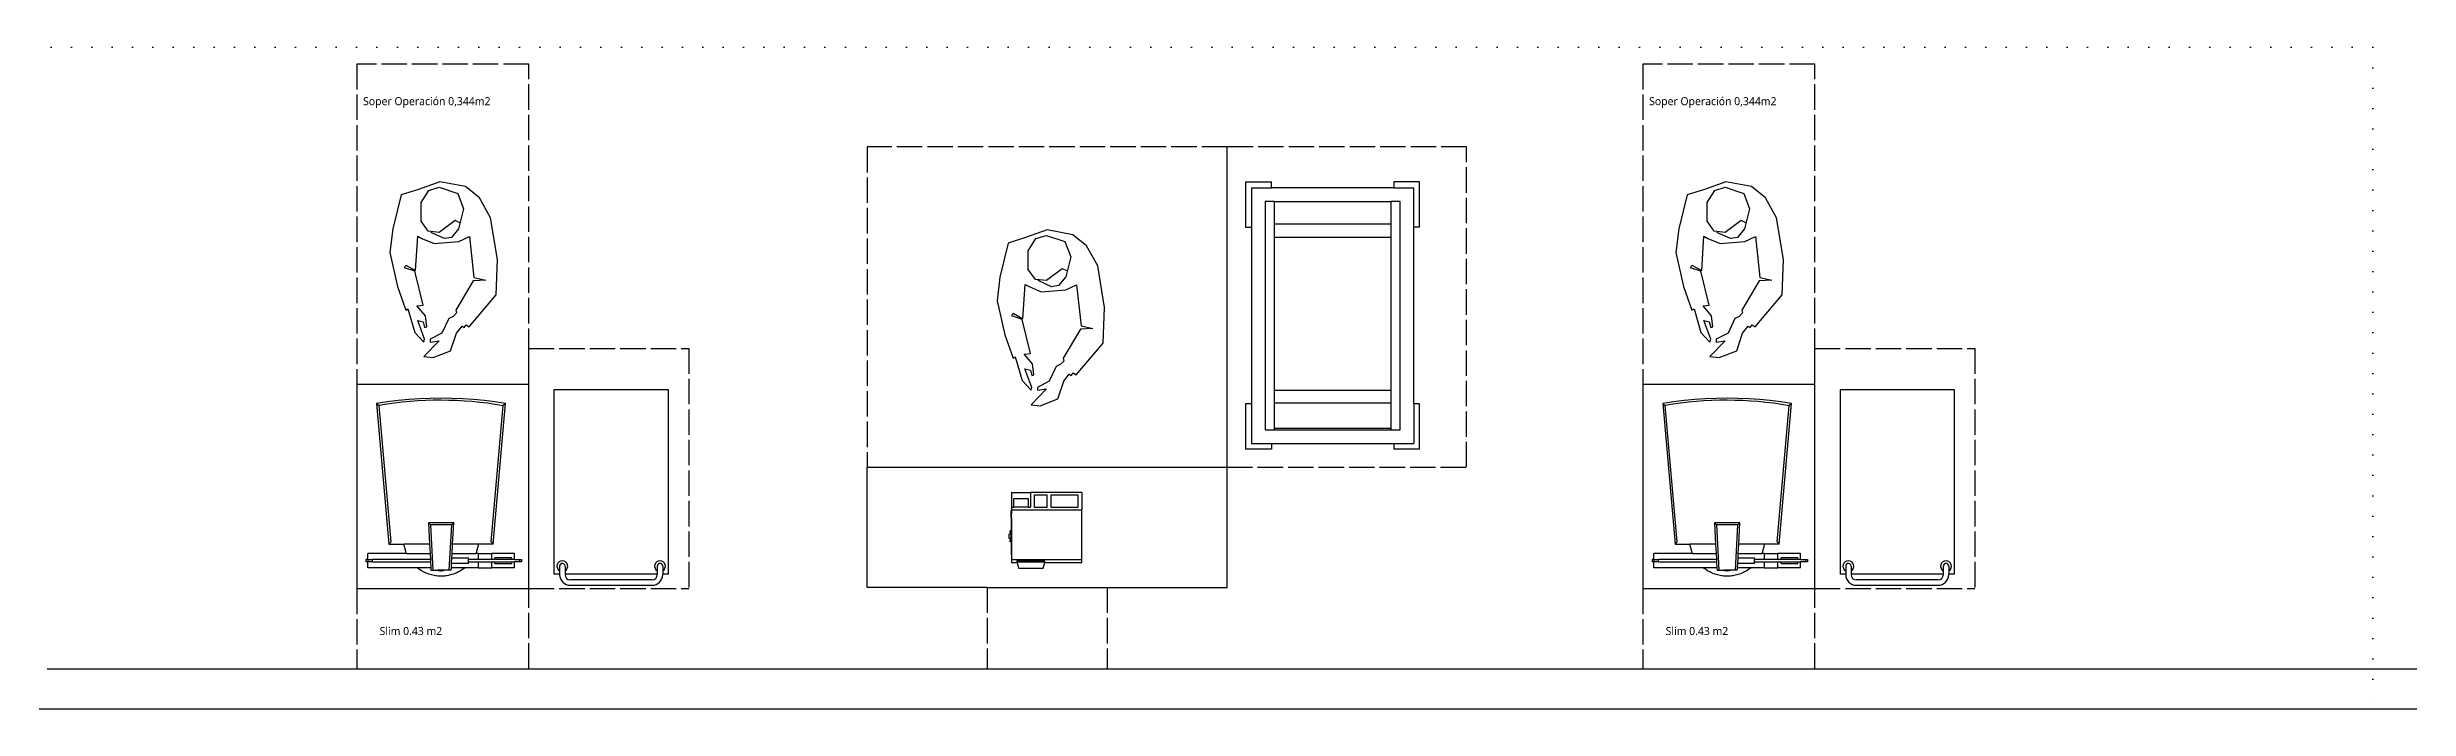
# Model space of a CAD drawing. Header units: millimetres. Extents: x -9564 to 18143, y -28921 to 24346.
# Drawn here: x 8911 to 14814, y -26141 to -24489 of the extents above; entities that cross this region are included whole.
import ezdxf

# ---------------------------------------------------------------- set-up
doc = ezdxf.new("R2010")
doc.units = ezdxf.units.MM
doc.header["$LTSCALE"] = 100
for name, pattern in [('DASHED2', [0.762, 0.635, -0.127]), ('DASHEDX2', [3.048, 2.54, -0.508]), ('DOT', [0.508, 0, -0.508])]:
    doc.linetypes.add(name, pattern=pattern)
for name, color, linetype in [('Edges', 7, 'Continuous'), ('freecads.com', 7, 'Continuous'), ('MUROS', 7, 'Continuous')]:
    doc.layers.add(name, color=color, linetype=linetype)
doc.styles.add('OpenSans', font='OpenSans-Regular.ttf')

# ---------------------------------------------------------------- blocks, each defined once
blk = doc.blocks.new('Weighing Scale pl')
for p, q in [((492.5, 705.3), (446.3, 176.9)), ((880.7, 705.3), (926.9, 176.9))]:
    blk.add_line(p, q)
blk.add_arc((688.1, 1546.8), 1390.6, 259.98643, 279.88703)
at = {"layer": 'Edges'}
for p, q in [((375.1, 773.3), (375.1, 782.3)), ((375.1, 782.3), (382.1, 782.3)), ((382.1, 773.3), (375.1, 773.3)), ((382.1, 773.3), (382.1, 782.3)), ((382.1, 782.3), (402.1, 782.3)), ((402.1, 773.3), (382.1, 773.3)), ((402.1, 805.3), (402.1, 782.3)), ((402.1, 805.3), (490.3, 805.3)), ((412.4, 782.3), (402.1, 782.3)), ((402.1, 773.3), (402.1, 750.3)), ((402.1, 773.3), (412.4, 773.3)), ((402.1, 750.3), (490.3, 750.3)), ((412.4, 789), (412.4, 782.3)), ((477.6, 789), (412.4, 789)), ((477.6, 782.3), (412.4, 782.3)), ((412.4, 773.3), (412.4, 766.6)), ((412.4, 773.3), (477.6, 773.3)), ((412.4, 766.6), (477.6, 766.6)), ((477.6, 789), (477.6, 782.3)), ((490.3, 782.3), (477.6, 782.3)), ((477.6, 773.3), (477.6, 766.6)), ((477.6, 773.3), (490.3, 773.3)), ((490.3, 805.3), (490.3, 782.3)), ((542.7, 805.3), (490.3, 805.3)), ((542.7, 782.3), (490.3, 782.3)), ((490.3, 773.3), (490.3, 750.3)), ((490.3, 773.3), (542.7, 773.3)), ((542.7, 750.3), (490.3, 750.3)), ((541.6, 714.3), (550.6, 747.9)), ((542.7, 782.3), (542.7, 805.3)), ((542.7, 805.3), (592.4, 805.3)), ((580.6, 782.3), (542.7, 782.3)), ((542.7, 750.3), (542.7, 773.3)), ((542.7, 773.3), (580.6, 773.3)), ((542.7, 750.3), (551.9, 750.3)), ((550.6, 747.9), (551.9, 750.3)), ((643.7, 750.3), (551.9, 750.3)), ((580.6, 789), (580.6, 782.3)), ((580.6, 789), (645.8, 789)), ((580.6, 782.3), (580.6, 773.3)), ((580.6, 773.3), (580.6, 766.6)), ((644.5, 766.6), (580.6, 766.6)), ((592.4, 805.3), (646.7, 805.3)), ((643.7, 750.3), (641.7, 714.3)), ((644.5, 766.6), (643.7, 750.3)), ((645.8, 789), (644.5, 766.6)), ((654.9, 815), (645.3, 639)), ((646.7, 805.3), (645.8, 789)), ((647.2, 815), (646.7, 805.3)), ((647.2, 815), (654.9, 815)), ((654.9, 815), (674.3, 815)), ((674.3, 815), (698.9, 815)), ((718.3, 815), (698.9, 815)), ((718.3, 814.5), (718.3, 815)), ((724.4, 814.9), (718.3, 815)), ((724.4, 814.9), (718.3, 814.5)), ((727.9, 639), (718.3, 814.5)), ((726, 815), (724.4, 814.9)), ((726.5, 805.3), (726, 815)), ((727.8, 782.3), (726.5, 805.3)), ((726.5, 805.3), (780.7, 805.3)), ((953, 782.3), (727.8, 782.3)), ((728.2, 773.3), (727.8, 782.3)), ((728.2, 773.3), (953, 773.3)), ((729.5, 750.3), (728.2, 773.3)), ((731.5, 714.3), (729.5, 750.3)), ((821.2, 750.3), (729.5, 750.3)), ((780.7, 805.3), (971, 805.3)), ((821.2, 750.3), (822.6, 747.9)), ((821.2, 750.3), (971, 750.3)), ((822.6, 747.9), (831.6, 714.3)), ((953, 782.3), (953, 773.3)), ((953, 782.3), (971, 782.3)), ((971, 773.3), (953, 773.3)), ((971, 805.3), (971, 782.3)), ((971, 773.3), (971, 782.3)), ((971, 782.3), (978, 782.3)), ((971, 773.3), (971, 750.3)), ((971, 773.3), (978, 773.3)), ((978, 773.3), (978, 782.3)), ((484.3, 714.3), (436.6, 169.3)), ((484.3, 714.3), (541.6, 714.3)), ((492.5, 705.3), (484.3, 714.3)), ((541.6, 714.3), (641.7, 714.3)), ((641.7, 714.3), (637.2, 631.4)), ((731.5, 714.3), (831.6, 714.3)), ((736, 631.4), (731.5, 714.3)), ((888.9, 714.3), (831.6, 714.3)), ((888.9, 714.3), (880.7, 705.3)), ((936.6, 169.3), (888.9, 714.3)), ((645.3, 639), (637.2, 631.4)), ((637.2, 631.4), (736, 631.4)), ((645.3, 639), (727.9, 639)), ((736, 631.4), (727.9, 639)), ((436.6, 169.3), (446.3, 176.9)), ((436.6, 169.3), (477.9, 162.9)), ((477.9, 162.9), (519.5, 157.6)), ((519.5, 157.6), (561.1, 153.5)), ((561.1, 153.5), (602.9, 150.5)), ((602.9, 150.5), (644.7, 148.8)), ((644.7, 148.8), (686.6, 148.2)), ((686.6, 148.2), (728.4, 148.8)), ((728.4, 148.8), (770.3, 150.5)), ((770.3, 150.5), (812, 153.5)), ((812, 153.5), (853.7, 157.6)), ((853.7, 157.6), (895.2, 162.9)), ((895.2, 162.9), (936.6, 169.3)), ((936.6, 169.3), (926.9, 176.9))]:
    blk.add_line(p, q, dxfattribs=at)
for points in [[(592.4, 805.3), (602.1, 811.6), (610.8, 816.9), (618.8, 821.2), (626, 824.8), (632.6, 827.7), (638.7, 830), (644.3, 831.8), (649.7, 833.4), (654.8, 834.7), (659.7, 835.7), (664.4, 836.6), (669, 837.3), (673.5, 837.8), (677.9, 838.2), (682.3, 838.4), (686.6, 838.5), (690.9, 838.4), (695.2, 838.2), (699.6, 837.8), (704.1, 837.3), (708.7, 836.6), (713.5, 835.7), (718.4, 834.7), (723.5, 833.4), (728.8, 831.8), (734.5, 830), (740.6, 827.7), (747.2, 824.8), (754.4, 821.2), (762.3, 816.9), (771.1, 811.6), (780.7, 805.3)], [(698.9, 815), (697.6, 815.4), (696.2, 815.8), (694.8, 816.1), (693.2, 816.4), (691.6, 816.6), (690, 816.8), (688.3, 816.9), (686.6, 816.9), (684.9, 816.9), (683.2, 816.8), (681.6, 816.6), (679.9, 816.4), (678.4, 816.1), (676.9, 815.8), (675.6, 815.4), (674.3, 815)]]:
    blk.add_lwpolyline(points, dxfattribs=at)
blk = doc.blocks.new('weightplans')
at = {"layer": 'Edges'}
for p, q in [((12.23, 6.58), (12.11, 6.58)), ((12.11, 6.54), (12.11, 6.58)), ((12.23, 6.54), (12.11, 6.54)), ((12.11, 5.7), (12.11, 6.54)), ((12.23, 11.35), (12.23, 7.52)), ((12.23, 11.35), (17.23, 11.35)), ((12.23, 7.52), (12.23, 6.77)), ((12.23, 7.52), (12.86, 7.52)), ((12.23, 6.77), (30.58, 6.77)), ((12.23, 6.77), (12.23, 6.58)), ((12.23, 6.58), (12.23, 6.54)), ((12.23, 6.54), (12.23, 5.7)), ((12.86, 7.52), (12.86, 9.77)), ((12.86, 9.77), (16.61, 9.77)), ((16.61, 7.52), (12.86, 7.52)), ((16.61, 9.77), (16.61, 7.52)), ((16.61, 7.52), (17.23, 7.52)), ((17.23, 11.35), (17.23, 7.52)), ((30.58, 11.35), (17.23, 11.35)), ((18.23, 7.41), (18.23, 10.72)), ((18.23, 10.72), (21.44, 10.72)), ((21.44, 7.41), (18.23, 7.41)), ((21.44, 10.72), (21.44, 7.41)), ((22.59, 7.41), (22.59, 10.72)), ((22.59, 10.72), (29.58, 10.72)), ((29.58, 7.41), (22.59, 7.41)), ((29.58, 10.72), (29.58, 7.41)), ((30.58, 11.35), (30.58, 6.77)), ((30.58, -6.19), (30.58, 6.77)), ((11.86, 0.45), (11.61, 0.45)), ((11.61, -0.67), (11.61, 0.45)), ((12.11, 1.31), (11.86, 1.31)), ((11.86, 0.91), (11.86, 1.31)), ((11.86, 0.91), (11.86, 0.45)), ((12.11, 0.91), (11.86, 0.91)), ((12.11, 0.45), (11.86, 0.45)), ((12.23, 5.7), (12.11, 5.7)), ((12.11, 4.67), (12.11, 5.7)), ((12.23, 4.67), (12.11, 4.67)), ((12.11, 4.67), (12.11, 1.31)), ((12.11, 0.91), (12.11, 1.31)), ((12.11, 0.91), (12.11, 0.45)), ((12.11, -0.67), (12.11, 0.45)), ((12.23, 4.67), (12.23, 5.7)), ((12.23, 4.67), (12.23, -4.99)), ((11.86, -0.67), (11.61, -0.67)), ((12.11, -0.67), (11.86, -0.67)), ((11.86, -0.67), (11.86, -1.14)), ((12.11, -1.14), (11.86, -1.14)), ((11.86, -1.54), (11.86, -1.14)), ((12.11, -1.54), (11.86, -1.54)), ((12.11, -0.67), (12.11, -1.14)), ((12.11, -1.54), (12.11, -1.14)), ((12.11, -1.54), (12.11, -4.99)), ((12.23, -4.99), (12.11, -4.99)), ((12.23, -4.99), (12.23, -6.19)), ((12.23, -6.19), (30.58, -6.19)), ((12.23, -6.19), (12.23, -6.99)), ((12.23, -6.99), (13.69, -6.99)), ((13.65, -6.54), (13.65, -6.86)), ((20.99, -6.54), (13.65, -6.54)), ((20.99, -6.86), (13.65, -6.86)), ((13.65, -6.86), (13.69, -6.99)), ((13.69, -6.99), (14.09, -8.46)), ((14.09, -8.46), (20.55, -8.46)), ((20.55, -8.46), (20.95, -6.99)), ((20.95, -6.99), (20.99, -6.86)), ((20.95, -6.99), (30.58, -6.99)), ((20.99, -6.86), (20.99, -6.54)), ((30.58, -6.99), (30.58, -6.19))]:
    blk.add_line(p, q, dxfattribs=at)
blk = doc.blocks.new('Bakery Trolley pl')
at = {"layer": 'Edges'}
for p, q in [((0.1804, 0.6253), (0.2371, 0.6253)), ((0.1804, 0.6253), (0.1804, 0.526)), ((0.2371, 0.6127), (0.2371, 0.6253)), ((0.5048, 0.6127), (0.5048, 0.6253)), ((0.5048, 0.6253), (0.5615, 0.6253)), ((0.5615, 0.526), (0.5615, 0.6253)), ((0.2371, 0.6127), (0.1929, 0.6127)), ((0.1929, 0.526), (0.1929, 0.6127)), ((0.2229, 0.5827), (0.2229, 0.0827)), ((0.2429, 0.5827), (0.2229, 0.5827)), ((0.5048, 0.6127), (0.2371, 0.6127)), ((0.2429, 0.5827), (0.2429, 0.5798)), ((0.4989, 0.5827), (0.2429, 0.5827)), ((0.2429, 0.5798), (0.4989, 0.5798)), ((0.2429, 0.5798), (0.2429, 0.5245)), ((0.5189, 0.5827), (0.4989, 0.5827)), ((0.4989, 0.5798), (0.4989, 0.5827)), ((0.4989, 0.5245), (0.4989, 0.5798)), ((0.5489, 0.6127), (0.5048, 0.6127)), ((0.5189, 0.0827), (0.5189, 0.5827)), ((0.5489, 0.526), (0.5489, 0.6127)), ((0.1804, 0.526), (0.1929, 0.526)), ((0.1929, 0.526), (0.1929, 0.1394)), ((0.2429, 0.5245), (0.4989, 0.5245)), ((0.2429, 0.5245), (0.2429, 0.4967)), ((0.4989, 0.4967), (0.4989, 0.5245)), ((0.5489, 0.526), (0.5615, 0.526)), ((0.5489, 0.1394), (0.5489, 0.526)), ((0.2429, 0.4967), (0.4989, 0.4967)), ((0.2429, 0.4967), (0.2429, 0.1615)), ((0.4989, 0.1615), (0.4989, 0.4967)), ((0.2429, 0.1615), (0.4989, 0.1615)), ((0.2429, 0.1615), (0.2429, 0.1325)), ((0.4989, 0.1325), (0.4989, 0.1615)), ((0.1804, 0.1394), (0.1929, 0.1394)), ((0.1804, 0.1394), (0.1804, 0.0402)), ((0.1929, 0.1394), (0.1929, 0.0527)), ((0.2429, 0.1325), (0.4989, 0.1325)), ((0.2429, 0.1325), (0.2429, 0.0827)), ((0.4989, 0.0827), (0.4989, 0.1325)), ((0.5615, 0.1394), (0.5489, 0.1394)), ((0.5489, 0.0527), (0.5489, 0.1394)), ((0.5615, 0.0402), (0.5615, 0.1394)), ((0.2371, 0.0527), (0.1929, 0.0527)), ((0.2229, 0.0827), (0.2429, 0.0827)), ((0.2371, 0.0402), (0.2371, 0.0527)), ((0.2371, 0.0527), (0.5048, 0.0527)), ((0.4989, 0.0827), (0.2429, 0.0827)), ((0.4989, 0.0827), (0.5189, 0.0827)), ((0.5048, 0.0527), (0.5048, 0.0402)), ((0.5489, 0.0527), (0.5048, 0.0527)), ((0.1804, 0.0402), (0.2371, 0.0402)), ((0.5615, 0.0402), (0.5048, 0.0402))]:
    blk.add_line(p, q, dxfattribs=at)

msp = doc.modelspace()

# ---------------------------------------------------------------- linework, layer by layer
at = {"color": 3, "linetype": 'DASHED2'}
for p, q in [((10115.1, -24531.3), (9685.1, -24531.3)), ((9685.1, -24531.3), (9685.1, -25331.3)), ((10115.1, -25331.3), (10115.1, -24531.3)), ((13329.5, -24531.3), (12899.5, -24531.3)), ((12899.5, -24531.3), (12899.5, -25331.3)), ((13329.5, -25331.3), (13329.5, -24531.3)), ((11860.6, -24738.4), (10960.6, -24738.4)), ((10960.6, -24738.4), (10960.6, -25538.4)), ((12459, -24738.4), (11860.6, -24738.4)), ((12459, -25538.4), (12459, -24738.4)), ((10115.1, -25241.3), (10515.1, -25241.3)), ((10515.1, -25241.3), (10515.1, -25841.3)), ((13329.5, -25241.3), (13729.5, -25241.3)), ((13729.5, -25241.3), (13729.5, -25841.3)), ((11860.6, -25538.4), (12459, -25538.4)), ((9685.1, -25841.3), (9685.1, -26041.3)), ((10115.1, -26041.3), (10115.1, -25841.3)), ((10115.1, -25841.3), (10515.1, -25841.3)), ((11260.6, -25838.4), (11260.6, -26041.3)), ((11560.6, -25838.4), (11560.6, -26041.3)), ((12899.5, -25841.3), (12899.5, -26041.3)), ((13329.5, -26041.3), (13329.5, -25841.3)), ((13329.5, -25841.3), (13729.5, -25841.3)), ((9685.1, -26041.3), (10115.1, -26041.3)), ((12899.5, -26041.3), (13329.5, -26041.3))]:
    msp.add_line(p, q, dxfattribs=at)
at = {"color": 3}
for p, q in [((11860.6, -25538.4), (11860.6, -24738.4)), ((10115.1, -25841.3), (10115.1, -25241.3)), ((13329.5, -25841.3), (13329.5, -25241.3)), ((11260.6, -26041.3), (11560.6, -26041.3))]:
    msp.add_line(p, q, dxfattribs=at)
for p, q in [((10115.1, -25331.3), (9685.1, -25331.3)), ((9685.1, -25331.3), (9685.1, -25841.3)), ((10115.1, -25841.3), (10115.1, -25331.3)), ((13329.5, -25331.3), (12899.5, -25331.3)), ((12899.5, -25331.3), (12899.5, -25841.3)), ((13329.5, -25841.3), (13329.5, -25331.3)), ((10960.6, -25838.4), (10960.6, -25538.4)), ((10960.6, -25538.4), (11860.6, -25538.4)), ((11860.6, -25838.4), (11860.6, -25538.4)), ((9685.1, -25841.3), (10115.1, -25841.3)), ((10115.1, -25841.3), (10115.1, -25841.3)), ((11260.6, -25838.4), (10960.6, -25838.4)), ((11260.6, -25838.4), (11510.6, -25838.4)), ((11510.6, -25838.4), (11560.6, -25838.4)), ((11560.6, -25838.4), (11860.6, -25838.4)), ((12899.5, -25841.3), (13329.5, -25841.3)), ((13329.5, -25841.3), (13329.5, -25841.3)), ((8911.4, -26041.3), (14223.8, -26041.3)), ((14051.4, -26041.3), (17923.8, -26041.3)), ((8811.4, -26141.3), (14223.8, -26141.3)), ((14043.2, -26141.3), (17923.8, -26141.3))]:
    msp.add_line(p, q)
at = {"layer": 'freecads.com'}
for p, q in [((9839.1, -24844.4), (9795.8, -24858.3)), ((9892.9, -24825.3), (9839.1, -24844.4)), ((9846.1, -24877.3), (9865.1, -24847.1)), ((9865.1, -24847.1), (9891.1, -24839.2)), ((9891.1, -24839.2), (9937.3, -24854.4)), ((9957, -24837.5), (9892.9, -24825.3)), ((9991.7, -24865.2), (9957, -24837.5)), ((13053.5, -24844.4), (13010.2, -24858.3)), ((13107.3, -24825.3), (13053.5, -24844.4)), ((13060.5, -24877.3), (13079.5, -24847.1)), ((13079.5, -24847.1), (13105.6, -24839.2)), ((13105.6, -24839.2), (13151.7, -24854.4)), ((13171.5, -24837.5), (13107.3, -24825.3)), ((13206.1, -24865.2), (13171.5, -24837.5)), ((9795.8, -24858.3), (9775, -24943.2)), ((9846.1, -24924.1), (9846.1, -24877.3)), ((9937.3, -24854.4), (9952, -24892.8)), ((9952, -24892.8), (9939.5, -24942.9)), ((10019.5, -24915.4), (9991.7, -24865.2)), ((13010.2, -24858.3), (12989.4, -24943.2)), ((13060.5, -24924.1), (13060.5, -24877.3)), ((13151.7, -24854.4), (13166.4, -24892.8)), ((13166.4, -24892.8), (13153.9, -24942.9)), ((13233.9, -24915.4), (13206.1, -24865.2)), ((9775, -24943.2), (9768, -25002.1)), ((9832.2, -25047.1), (9837.8, -24961.3)), ((9837.8, -24961.3), (9848, -24966.8)), ((9863.7, -24948.8), (9846.1, -24924.1)), ((9848, -24966.8), (9878.3, -24979.8)), ((9891.1, -24951.8), (9863.7, -24948.8)), ((9904.1, -24967.2), (9870.2, -24951.7)), ((9930.7, -24922.3), (9891.1, -24951.8)), ((9921.8, -24964.3), (9904.1, -24967.2)), ((9939.5, -24942.9), (9921.8, -24964.3)), ((9942.9, -24927.5), (9930.7, -24922.3)), ((9940.1, -24974.9), (9966.7, -24962.1)), ((9966.7, -24962.1), (9977.9, -25064.5)), ((10036.8, -25019.4), (10019.5, -24915.4)), ((11356.7, -24964.6), (11313.3, -24978.5)), ((11410.4, -24945.5), (11356.7, -24964.6)), ((11363.6, -24997.5), (11382.6, -24967.3)), ((11382.6, -24967.3), (11408.7, -24959.4)), ((11408.7, -24959.4), (11454.8, -24974.6)), ((11474.6, -24957.7), (11410.4, -24945.5)), ((11509.3, -24985.4), (11474.6, -24957.7)), ((12989.4, -24943.2), (12982.4, -25002.1)), ((13046.6, -25047.1), (13052.2, -24961.3)), ((13052.2, -24961.3), (13062.4, -24966.8)), ((13078.1, -24948.8), (13060.5, -24924.1)), ((13062.4, -24966.8), (13092.7, -24979.8)), ((13105.6, -24951.8), (13078.1, -24948.8)), ((13118.5, -24967.2), (13084.6, -24951.7)), ((13145.1, -24922.3), (13105.6, -24951.8)), ((13136.2, -24964.3), (13118.5, -24967.2)), ((13153.9, -24942.9), (13136.2, -24964.3)), ((13157.3, -24927.5), (13145.1, -24922.3)), ((13154.5, -24974.9), (13181.1, -24962.1)), ((13181.1, -24962.1), (13192.3, -25064.5)), ((13251.2, -25019.4), (13233.9, -24915.4)), ((9768, -25002.1), (9787.1, -25087)), ((9878.3, -24979.8), (9940.1, -24974.9)), ((10033.3, -25107.8), (10036.8, -25019.4)), ((11313.3, -24978.5), (11292.5, -25063.4)), ((11363.6, -25044.3), (11363.6, -24997.5)), ((11454.8, -24974.6), (11469.5, -25013)), ((11469.5, -25013), (11457, -25063.1)), ((11537, -25035.6), (11509.3, -24985.4)), ((12982.4, -25002.1), (13001.5, -25087)), ((13092.7, -24979.8), (13154.5, -24974.9)), ((13247.8, -25107.8), (13251.2, -25019.4)), ((9804.4, -25040.2), (9807.9, -25033.3)), ((9830.4, -25048.9), (9804.4, -25040.2)), ((9807.9, -25033.3), (9832.2, -25047.1)), ((9851.3, -25133.8), (9830.4, -25048.9)), ((9976.1, -25073.1), (9932.8, -25145.9)), ((10007.3, -25071.4), (9976.1, -25073.1)), ((9977.9, -25064.5), (10007.3, -25071.4)), ((11292.5, -25063.4), (11285.6, -25122.3)), ((11349.7, -25167.3), (11355.4, -25081.5)), ((11355.4, -25081.5), (11365.5, -25087)), ((11381.3, -25069), (11363.6, -25044.3)), ((11408.7, -25072), (11381.3, -25069)), ((11421.7, -25087.4), (11387.8, -25071.9)), ((11448.3, -25042.5), (11408.7, -25072)), ((11439.3, -25084.5), (11421.7, -25087.4)), ((11457, -25063.1), (11439.3, -25084.5)), ((11460.5, -25047.7), (11448.3, -25042.5)), ((11457.6, -25095.1), (11484.3, -25082.3)), ((11484.3, -25082.3), (11495.4, -25184.7)), ((11554.4, -25139.6), (11537, -25035.6)), ((13018.8, -25040.2), (13022.3, -25033.3)), ((13044.9, -25048.9), (13018.8, -25040.2)), ((13022.3, -25033.3), (13046.6, -25047.1)), ((13065.7, -25133.8), (13044.9, -25048.9)), ((13190.5, -25073.1), (13147.2, -25145.9)), ((13221.7, -25071.4), (13190.5, -25073.1)), ((13192.3, -25064.5), (13221.7, -25071.4)), ((9787.1, -25087), (9807.9, -25145.9)), ((9807.9, -25145.9), (9813.1, -25142.5)), ((9813.1, -25142.5), (9830.4, -25201.4)), ((9835.6, -25135.5), (9851.3, -25133.8)), ((9856.5, -25159.8), (9835.6, -25135.5)), ((9965.7, -25187.5), (10033.3, -25107.8)), ((11285.6, -25122.3), (11304.7, -25207.2)), ((11365.5, -25087), (11395.9, -25099.9)), ((11395.9, -25099.9), (11457.6, -25095.1)), ((11550.9, -25228), (11554.4, -25139.6)), ((13001.5, -25087), (13022.3, -25145.9)), ((13022.3, -25145.9), (13027.5, -25142.5)), ((13027.5, -25142.5), (13044.9, -25201.4)), ((13050.1, -25135.5), (13065.7, -25133.8)), ((13070.9, -25159.8), (13050.1, -25135.5)), ((13180.1, -25187.5), (13247.8, -25107.8)), ((9830.4, -25201.4), (9853, -25225.6)), ((9854.7, -25218.7), (9837.4, -25171.9)), ((9837.4, -25171.9), (9851.3, -25175.4)), ((9851.3, -25175.4), (9854.7, -25189.2)), ((9854.7, -25189.2), (9859.9, -25187.5)), ((9859.9, -25187.5), (9856.5, -25159.8)), ((9898.1, -25203.1), (9868.6, -25218.7)), ((9915.4, -25166.7), (9898.1, -25203.1)), ((9925.8, -25161.5), (9915.4, -25166.7)), ((9919.7, -25247.6), (9934.5, -25203.1)), ((9934.5, -25152.9), (9925.8, -25161.5)), ((9932.8, -25145.9), (9934.5, -25152.9)), ((9934.5, -25203.1), (9948.4, -25185.8)), ((9948.4, -25185.8), (9953.6, -25189.2)), ((9953.6, -25189.2), (9958.8, -25182.3)), ((9958.8, -25182.3), (9965.7, -25187.5)), ((11322, -25160.4), (11325.5, -25153.5)), ((11348, -25169.1), (11322, -25160.4)), ((11325.5, -25153.5), (11349.7, -25167.3)), ((11368.8, -25254), (11348, -25169.1)), ((11493.7, -25193.3), (11450.3, -25266.1)), ((11524.9, -25191.6), (11493.7, -25193.3)), ((11495.4, -25184.7), (11524.9, -25191.6)), ((13044.9, -25201.4), (13067.4, -25225.6)), ((13069.1, -25218.7), (13051.8, -25171.9)), ((13051.8, -25171.9), (13065.7, -25175.4)), ((13065.7, -25175.4), (13069.1, -25189.2)), ((13069.1, -25189.2), (13074.3, -25187.5)), ((13074.3, -25187.5), (13070.9, -25159.8)), ((13112.5, -25203.1), (13083, -25218.7)), ((13129.8, -25166.7), (13112.5, -25203.1)), ((13140.2, -25161.5), (13129.8, -25166.7)), ((13134.1, -25247.6), (13148.9, -25203.1)), ((13148.9, -25152.9), (13140.2, -25161.5)), ((13147.2, -25145.9), (13148.9, -25152.9)), ((13148.9, -25203.1), (13162.8, -25185.8)), ((13162.8, -25185.8), (13168, -25189.2)), ((13168, -25189.2), (13173.2, -25182.3)), ((13173.2, -25182.3), (13180.1, -25187.5)), ((9853, -25225.6), (9854.7, -25218.7)), ((9891.1, -25222.2), (9853, -25262)), ((9853, -25262), (9876, -25264.4)), ((9868.6, -25218.7), (9868.6, -25225.6)), ((9868.6, -25225.6), (9891.1, -25222.2)), ((9876, -25264.4), (9919.7, -25247.6)), ((11304.7, -25207.2), (11325.5, -25266.1)), ((11325.5, -25266.1), (11330.7, -25262.6)), ((11330.7, -25262.6), (11348, -25321.6)), ((11353.2, -25255.7), (11368.8, -25254)), ((11374, -25280), (11353.2, -25255.7)), ((11483.3, -25307.7), (11550.9, -25228)), ((13067.4, -25225.6), (13069.1, -25218.7)), ((13105.6, -25222.2), (13067.4, -25262)), ((13067.4, -25262), (13090.4, -25264.4)), ((13083, -25218.7), (13083, -25225.6)), ((13083, -25225.6), (13105.6, -25222.2)), ((13090.4, -25264.4), (13134.1, -25247.6)), ((11348, -25321.6), (11370.5, -25345.8)), ((11372.3, -25338.9), (11354.9, -25292.1)), ((11354.9, -25292.1), (11368.8, -25295.6)), ((11368.8, -25295.6), (11372.3, -25309.4)), ((11372.3, -25309.4), (11377.5, -25307.7)), ((11377.5, -25307.7), (11374, -25280)), ((11433, -25286.9), (11415.6, -25323.3)), ((11443.4, -25281.7), (11433, -25286.9)), ((11452.1, -25273), (11443.4, -25281.7)), ((11450.3, -25266.1), (11452.1, -25273)), ((11452.1, -25323.3), (11465.9, -25306)), ((11465.9, -25306), (11471.1, -25309.4)), ((11471.1, -25309.4), (11476.3, -25302.5)), ((11476.3, -25302.5), (11483.3, -25307.7)), ((10463.9, -25344.5), (10177.9, -25344.5)), ((10177.9, -25344.5), (10177.9, -25805.4)), ((10463.9, -25805.4), (10463.9, -25344.5)), ((11370.5, -25345.8), (11372.3, -25338.9)), ((11408.7, -25342.4), (11370.5, -25382.2)), ((11415.6, -25323.3), (11386.2, -25338.9)), ((11386.2, -25338.9), (11386.2, -25345.8)), ((11386.2, -25345.8), (11408.7, -25342.4)), ((11393.6, -25384.6), (11437.3, -25367.8)), ((11437.3, -25367.8), (11452.1, -25323.3)), ((13678.3, -25344.5), (13392.4, -25344.5)), ((13392.4, -25344.5), (13392.4, -25805.4)), ((13678.3, -25805.4), (13678.3, -25344.5)), ((11370.5, -25382.2), (11393.6, -25384.6)), ((10192.2, -25785.2), (10192.2, -25806.2)), ((10205.6, -25785.2), (10205.6, -25806.2)), ((10436.2, -25785.2), (10436.2, -25806.2)), ((10449.7, -25785.2), (10449.7, -25806.2)), ((10463.9, -25805.4), (10463.9, -25785.2)), ((13406.6, -25785.2), (13406.6, -25806.2)), ((13420, -25785.2), (13420, -25806.2)), ((13650.6, -25785.2), (13650.6, -25806.2)), ((13664.1, -25785.2), (13664.1, -25806.2)), ((13678.3, -25805.4), (13678.3, -25785.2)), ((10192.2, -25805.4), (10177.9, -25805.4)), ((10436.2, -25805.4), (10205.6, -25805.4)), ((10422.8, -25819.7), (10219.1, -25819.7)), ((10422.8, -25833.2), (10219.1, -25833.2)), ((10463.9, -25805.4), (10449.7, -25805.4)), ((10463.9, -25805.4), (10449.7, -25805.4)), ((10463.9, -25805.4), (10457.2, -25805.4)), ((10463.9, -25805.4), (10463.9, -25798.7)), ((13406.6, -25805.4), (13392.4, -25805.4)), ((13650.6, -25805.4), (13420, -25805.4)), ((13637.2, -25819.7), (13433.5, -25819.7)), ((13637.2, -25833.2), (13433.5, -25833.2)), ((13678.3, -25805.4), (13664.1, -25805.4)), ((13678.3, -25805.4), (13664.1, -25805.4)), ((13678.3, -25805.4), (13671.6, -25805.4)), ((13678.3, -25805.4), (13678.3, -25798.7))]:
    msp.add_line(p, q, dxfattribs=at)
for centre, radius, start, end in [((10198.9, -25785.2), 13.5, 300, 240), ((10198.9, -25785.2), 6.73, 90, 180), ((10198.9, -25785.2), 6.73, 359.99989, 180), ((10443, -25785.2), 13.5, 300, 240), ((10443, -25785.2), 6.73, 0, 180), ((13413.3, -25785.2), 13.5, 300, 240), ((13413.3, -25785.2), 6.73, 90, 180), ((13413.3, -25785.2), 6.73, 359.99989, 180), ((13657.4, -25785.2), 13.5, 300, 240), ((13657.4, -25785.2), 6.73, 0, 180), ((10219.1, -25806.2), 26.9, 180, 270), ((10219.1, -25806.2), 13.5, 180, 270), ((10422.8, -25806.2), 13.5, 270, 0), ((10422.8, -25806.2), 26.9, 270, 0), ((13433.5, -25806.2), 26.9, 180, 270), ((13433.5, -25806.2), 13.5, 180, 270), ((13637.2, -25806.2), 13.5, 270, 0), ((13637.2, -25806.2), 26.9, 270, 0)]:
    msp.add_arc(centre, radius, start, end, dxfattribs=at)
at = {"layer": 'MUROS', "color": 2, "linetype": 'DOT'}
for q in [(2872, -24489.5), (14723.8, -26141.3)]:
    msp.add_line((14723.8, -24489.5), q, dxfattribs=at)

# ---------------------------------------------------------------- block references
for name, p, xscale, yscale, zscale, rotation in [('Bakery Trolley pl', (12547.4, -24780), 1141.039974711085, 1141.039974711085, 1141.039974711085, 180), ('Weighing Scale pl', (10338.1, -25270.3), 0.6441524776809083, 0.6441524776809083, 0.6441524776809083, 180), ('Weighing Scale pl', (13552.6, -25270.3), 0.6441524776809083, 0.6441524776809083, 0.6441524776809083, 179.9999999999999)]:
    msp.add_blockref(name, p, dxfattribs=dict(xscale=xscale, yscale=yscale, zscale=zscale, rotation=rotation))
at = {"xscale": 9.56083973900487, "yscale": 9.56083973900487, "zscale": 9.56083973900487}
msp.add_blockref('weightplans', (11204.6, -25709.4), dxfattribs=at)

# ---------------------------------------------------------------- texts
at = {"color": 3, "linetype": 'DASHEDX2', "char_height": 20, "attachment_point": 1, "style": 'OpenSans'}
for insert in [(9700.9, -24614.1), (12915.3, -24614.1)]:
    msp.add_mtext_dynamic_manual_height_columns('Soper Operación 0,344m2', width=430, gutter_width=12.5, heights=[0], dxfattribs=dict(at, insert=insert))
at = {"color": 3, "linetype": 'DASHED2', "char_height": 20, "attachment_point": 1, "style": 'OpenSans'}
for insert in [(9742.1, -25937.2), (12956.5, -25937.2)]:
    msp.add_mtext_dynamic_manual_height_columns('Slim 0.43 m2', width=430, gutter_width=12.5, heights=[0], dxfattribs=dict(at, insert=insert))

doc.saveas('drawing.dxf')
